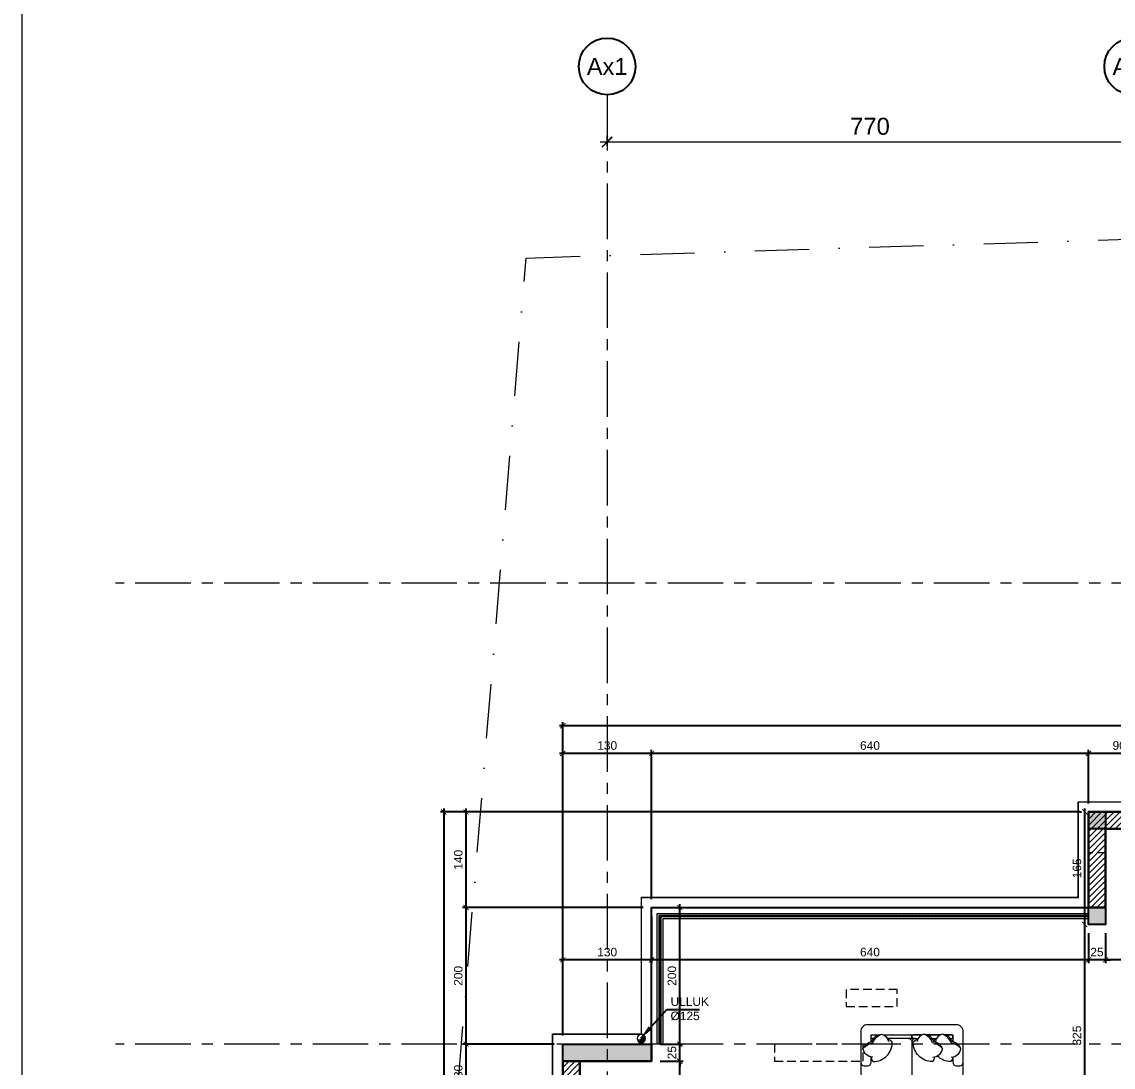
# Model space of a CAD drawing. Header units: centimetres. Extents: x 111832 to 117233, y -55119 to -48329.
# Drawn here: x 111832 to 113431, y -50706 to -49175 of the extents above; entities that cross this region are included whole.
import ezdxf
from ezdxf.enums import TextEntityAlignment as Align

# ---------------------------------------------------------------- set-up
doc = ezdxf.new("R2010")
doc.units = ezdxf.units.CM
doc.header["$LTSCALE"] = 50
doc.header["$MEASUREMENT"] = 0
for name, pattern in [('AXES', [2, 1.25, -0.25, 0.25, -0.25]), ('CACHE', [0.375, 0.25, -0.125]), ('CONTINU', [0]), ('Dot & Dashed', [335.138881, 158.75, -88.194444, 0, -88.194437])]:
    doc.linetypes.add(name, pattern=pattern)
doc.layers.get('0').update_dxf_attribs({"color": 8})
for name, color, linetype, lineweight in [('ACITOP', 214, 'Continuous', 18), ('BETON CACHE', 4, 'CACHE', 5), ('EXISTANT BORD', 251, 'Continuous', 60), ('MACONNERIE COUPE', 7, 'Continuous', 30), ('MACONNERIE HACHURE', 253, 'Continuous', 13), ('mobilimi', 8, 'Continuous', 9), ('WD_Corner', 154, 'Continuous', 5), ('WINDOWS', 21, 'Continuous', 5)]:
    doc.layers.add(name, color=color, linetype=linetype, lineweight=lineweight)
for name, color, linetype in [('AXES', 10, 'AXES'), ('BETON COUPE', 3, 'CONTINU'), ('BORD', 5, 'Continuous'), ('COTE 50ème', 1, 'Continuous'), ('TEXTE', 7, 'Continuous')]:
    doc.layers.add(name, color=color, linetype=linetype)
doc.layers.add('FMULT', color=150, linetype='Continuous', plot=False)
doc.layers.add('HYPALON', color=7, linetype='Continuous', true_color=0xffaa00)
doc.layers.add('PREFA MUR SUP TRAME', color=7, linetype='Continuous', true_color=0xd7c7ff)
doc.styles.add('FN_TEXT_1.50', font='arial.ttf', dxfattribs={"height": 10})
doc.styles.add('RS_TEXT_1.50', font='arial.ttf', dxfattribs={"height": 12.5})
doc.styles.add('RS_TXT_100', font='arial.ttf', dxfattribs={"height": 25})
doc.styles.add('RS_TXT_50', font='arial.ttf', dxfattribs={"height": 12.5})
doc.dimstyles.new('ISO-25', dxfattribs={"dimtxt": 2.5, "dimasz": 2.5, "dimexe": 1.25, "dimexo": 0.625, "dimtad": 1, "dimtxsty": 'Standard', "dimcen": 2.5, "dimadec": 0, "dimazin": 0, "dimtfac": 1, "dimtmove": 0, "dimatfit": 3, "dimfxl": 1, "dimarcsym": 0})
doc.dimstyles.new('RS_100CM_LINEAIRE', dxfattribs={"dimscale": 10, "dimtxt": 25, "dimasz": 1.5, "dimexe": 1, "dimexo": 2.5, "dimgap": 1, "dimtad": 1, "dimdec": 1, "dimrnd": 0.5, "dimdsep": 46, "dimtxsty": 'RS_TXT_100', "dimblk1": 'ARCHTICK', "dimblk2": 'ARCHTICK', "dimsah": 1, "dimcen": 2.5, "dimdle": 1, "dimclrt": 4, "dimadec": 0, "dimazin": 2, "dimtfac": 1, "dimtdec": 1, "dimtix": 1, "dimtmove": 2, "dimatfit": 3, "dimfxl": 1, "dimtolj": 1, "dimtzin": 0, "dimarcsym": 0})
doc.dimstyles.new('RS_50CM_LINEAIRE', dxfattribs={"dimscale": 5, "dimtxt": 12.5, "dimasz": 1.5, "dimexe": 1, "dimexo": 2.5, "dimgap": 1, "dimtad": 1, "dimdec": 1, "dimrnd": 0.5, "dimdsep": 46, "dimtxsty": 'RS_TXT_50', "dimblk1": 'ARCHTICK', "dimblk2": 'ARCHTICK', "dimsah": 1, "dimcen": 2.5, "dimdle": 1, "dimclrt": 4, "dimadec": 0, "dimazin": 2, "dimtfac": 1, "dimtdec": 1, "dimtix": 1, "dimtmove": 2, "dimatfit": 3, "dimfxl": 1, "dimtolj": 1, "dimtzin": 0, "dimarcsym": 0})

# ---------------------------------------------------------------- blocks, each defined once
blk = doc.blocks.new('AXES_FN')
at = {"color": 0, "linetype": 'Continuous'}
blk.add_circle((0, 15), 22.18, dxfattribs=at)
at = {"color": 0, "style": 'FN_TEXT_1.50'}
blk.add_attdef('AXES', text='', height=12.5, dxfattribs=at).set_placement((-48.89, 20.63), align=Align.MIDDLE_CENTER)
blk = doc.blocks.new('_ArchTick')
at = {"color": 0, "linetype": 'ByBlock', "const_width": 0.15}
blk.add_lwpolyline([(-0.5, -0.5), (0.5, 0.5)], dxfattribs=at)
blk = doc.blocks.new('*D289')
at = {"layer": 'AXES', "color": 0, "linetype": 'Continuous', "lineweight": -2, "ltscale": 0.5, "transparency": 16777216}
for p, q in [((70898.4, -40389.7), (70898.4, -40373.7)), ((71668.4, -40389.7), (71668.4, -40373.7)), ((70888.4, -40383.7), (71678.4, -40383.7))]:
    blk.add_line(p, q, dxfattribs=at)
at = {"layer": 'Defpoints', "color": 0, "linetype": 'Continuous', "ltscale": 0.5, "transparency": 16777216}
for p in [(71668.4, -40383.7), (70898.4, -40414.7), (71668.4, -40414.7)]:
    blk.add_point(p, dxfattribs=at)
at = {"layer": 'AXES', "color": 0, "linetype": 'Continuous', "lineweight": -2, "ltscale": 0.5, "transparency": 16777216, "xscale": 15, "yscale": 15, "zscale": 15, "rotation": 180}
blk.add_blockref('_ArchTick', (70898.4, -40383.7), dxfattribs=at)
at = {"layer": 'AXES', "color": 0, "linetype": 'Continuous', "lineweight": -2, "ltscale": 0.5, "transparency": 16777216, "xscale": 15, "yscale": 15, "zscale": 15}
blk.add_blockref('_ArchTick', (71668.4, -40383.7), dxfattribs=at)
at = {"layer": 'AXES', "color": 4, "linetype": 'Continuous', "lineweight": 5, "ltscale": 0.5, "transparency": 16777216, "insert": (71283.4, -40360.9), "char_height": 25, "attachment_point": 5, "style": 'RS_TXT_100'}
blk.add_mtext('\\A1;770', dxfattribs=at)
blk = doc.blocks.new('A$C2225a440')
at = {"layer": 'ACITOP', "ltscale": 0.5, "true_color": 0x2776bb, "transparency": 33554559}
h = blk.add_hatch(color=152, dxfattribs=at)
h.dxf.hatch_style = 1
h.paths.add_polyline_path([(0, 6.1, 0.414214), (-6.1, 0, 0.414214), (0, -6.1, -0.823148), (0, 0, 0.810651)])
at = {"layer": 'ACITOP', "ltscale": 0.5}
blk.add_lwpolyline([(0, 6.1, -0.810651), (0, 0, 0.823148), (0, -6.1)], format="xyb", dxfattribs=at)
for radius in [6.25, 6.05]:
    blk.add_circle((0, 0), radius, dxfattribs=at)
blk = doc.blocks.new('*D924')
at = {"layer": 'COTE 50ème', "color": 0, "lineweight": -2, "ltscale": 0.5, "transparency": 16777216}
for p, q in [((112611.9, -50672.4), (112477.7, -50672.4)), ((112482.7, -50757.3), (112482.7, -50667.4)), ((112611.9, -50752.3), (112477.7, -50752.3))]:
    blk.add_line(p, q, dxfattribs=at)
at = {"layer": 'Defpoints', "color": 0, "ltscale": 0.5, "transparency": 16777216}
for p in [(112482.7, -50672.4), (112624.4, -50672.4), (112624.4, -50752.3)]:
    blk.add_point(p, dxfattribs=at)
at = {"layer": 'COTE 50ème', "color": 0, "lineweight": -2, "ltscale": 0.5, "transparency": 16777216, "xscale": 7.5, "yscale": 7.5, "zscale": 7.5}
for p, rotation in [((112482.7, -50672.4), 90), ((112482.7, -50752.3), 270)]:
    blk.add_blockref('_ArchTick', p, dxfattribs=dict(at, rotation=rotation))
at = {"layer": 'COTE 50ème', "color": 4, "ltscale": 0.5, "transparency": 16777216, "insert": (112471.3, -50712.3), "char_height": 12.5, "attachment_point": 5, "rotation": 90, "style": 'RS_TXT_50'}
blk.add_mtext('\\A1;80', dxfattribs=at)
blk = doc.blocks.new('*D925')
at = {"layer": 'COTE 50ème', "color": 0, "lineweight": -2, "ltscale": 0.5, "transparency": 16777216}
for p, q in [((112482.7, -50677.4), (112482.7, -50467.4)), ((112742, -50472.4), (112477.7, -50472.4)), ((112611.9, -50672.4), (112477.7, -50672.4))]:
    blk.add_line(p, q, dxfattribs=at)
at = {"layer": 'Defpoints', "color": 0, "ltscale": 0.5, "transparency": 16777216}
for p in [(112482.7, -50472.4), (112754.5, -50472.4), (112624.4, -50672.4)]:
    blk.add_point(p, dxfattribs=at)
at = {"layer": 'COTE 50ème', "color": 0, "lineweight": -2, "ltscale": 0.5, "transparency": 16777216, "xscale": 7.5, "yscale": 7.5, "zscale": 7.5}
for p, rotation in [((112482.7, -50472.4), 90), ((112482.7, -50672.4), 270)]:
    blk.add_blockref('_ArchTick', p, dxfattribs=dict(at, rotation=rotation))
at = {"layer": 'COTE 50ème', "color": 4, "ltscale": 0.5, "transparency": 16777216, "insert": (112471.3, -50572.4), "char_height": 12.5, "attachment_point": 5, "rotation": 90, "style": 'RS_TXT_50'}
blk.add_mtext('\\A1;200', dxfattribs=at)
blk = doc.blocks.new('*D926')
at = {"layer": 'COTE 50ème', "color": 0, "lineweight": -2, "ltscale": 0.5, "transparency": 16777216}
for p, q in [((113381.9, -50332.4), (112477.7, -50332.4)), ((112482.7, -50477.4), (112482.7, -50327.4)), ((112742, -50472.4), (112477.7, -50472.4))]:
    blk.add_line(p, q, dxfattribs=at)
at = {"layer": 'Defpoints', "color": 0, "ltscale": 0.5, "transparency": 16777216}
for p in [(112482.7, -50332.4), (113394.4, -50332.4), (112754.5, -50472.4)]:
    blk.add_point(p, dxfattribs=at)
at = {"layer": 'COTE 50ème', "color": 0, "lineweight": -2, "ltscale": 0.5, "transparency": 16777216, "xscale": 7.5, "yscale": 7.5, "zscale": 7.5}
for p, rotation in [((112482.7, -50332.4), 90), ((112482.7, -50472.4), 270)]:
    blk.add_blockref('_ArchTick', p, dxfattribs=dict(at, rotation=rotation))
at = {"layer": 'COTE 50ème', "color": 4, "ltscale": 0.5, "transparency": 16777216, "insert": (112471.3, -50402.4), "char_height": 12.5, "attachment_point": 5, "rotation": 90, "style": 'RS_TXT_50'}
blk.add_mtext('\\A1;140', dxfattribs=at)
blk = doc.blocks.new('*D927')
at = {"layer": 'COTE 50ème', "color": 0, "lineweight": -2, "ltscale": 0.5, "transparency": 16777216}
for p, q in [((113381.9, -50332.4), (112445.1, -50332.4)), ((112450.1, -50327.4), (112450.1, -52042.4)), ((112611.9, -52037.4), (112445.1, -52037.4))]:
    blk.add_line(p, q, dxfattribs=at)
at = {"layer": 'Defpoints', "color": 0, "ltscale": 0.5, "transparency": 16777216}
for p in [(113394.4, -50332.4), (112450.1, -52037.4), (112624.4, -52037.4)]:
    blk.add_point(p, dxfattribs=at)
at = {"layer": 'COTE 50ème', "color": 0, "lineweight": -2, "ltscale": 0.5, "transparency": 16777216, "xscale": 7.5, "yscale": 7.5, "zscale": 7.5}
for p, rotation in [((112450.1, -50332.4), 90), ((112450.1, -52037.4), 270)]:
    blk.add_blockref('_ArchTick', p, dxfattribs=dict(at, rotation=rotation))
at = {"layer": 'COTE 50ème', "color": 4, "ltscale": 0.5, "transparency": 16777216, "insert": (112438.7, -51184.9), "char_height": 12.5, "attachment_point": 5, "rotation": 90, "style": 'RS_TXT_50'}
blk.add_mtext('\\A1;1705', dxfattribs=at)
blk = doc.blocks.new('*D941')
at = {"layer": 'COTE 50ème', "color": 0, "lineweight": -2, "ltscale": 0.5, "transparency": 16777216}
for p, q in [((112795.6, -50965.4), (112795.6, -50692.4)), ((112766.9, -50697.4), (112800.6, -50697.4)), ((112766.9, -50960.4), (112800.6, -50960.4))]:
    blk.add_line(p, q, dxfattribs=at)
at = {"layer": 'Defpoints', "color": 0, "ltscale": 0.5, "transparency": 16777216}
for p in [(112754.4, -50697.4), (112795.6, -50697.4), (112754.4, -50960.4)]:
    blk.add_point(p, dxfattribs=at)
at = {"layer": 'COTE 50ème', "color": 0, "lineweight": -2, "ltscale": 0.5, "transparency": 16777216, "xscale": 7.5, "yscale": 7.5, "zscale": 7.5}
for p, rotation in [((112795.6, -50697.4), 90), ((112795.6, -50960.4), 270)]:
    blk.add_blockref('_ArchTick', p, dxfattribs=dict(at, rotation=rotation))
at = {"layer": 'COTE 50ème', "color": 4, "ltscale": 0.5, "transparency": 16777216, "insert": (112784.3, -50828.9), "char_height": 12.5, "attachment_point": 5, "rotation": 90, "style": 'RS_TXT_50'}
blk.add_mtext('\\A1;263', dxfattribs=at)
blk = doc.blocks.new('*D942')
at = {"layer": 'COTE 50ème', "color": 0, "lineweight": -2, "ltscale": 0.5, "transparency": 16777216}
for p, q in [((112766.9, -50672.4), (112800.6, -50672.4)), ((112795.6, -50672.4), (112795.6, -50664.9)), ((112795.6, -50697.4), (112795.6, -50672.4)), ((112766.9, -50697.4), (112800.6, -50697.4)), ((112795.6, -50697.4), (112795.6, -50704.9))]:
    blk.add_line(p, q, dxfattribs=at)
at = {"layer": 'Defpoints', "color": 0, "ltscale": 0.5, "transparency": 16777216}
for p in [(112754.4, -50672.4), (112795.6, -50672.4), (112754.4, -50697.4)]:
    blk.add_point(p, dxfattribs=at)
at = {"layer": 'COTE 50ème', "color": 0, "lineweight": -2, "ltscale": 0.5, "transparency": 16777216, "xscale": 7.5, "yscale": 7.5, "zscale": 7.5}
for p, rotation in [((112795.6, -50672.4), 270), ((112795.6, -50697.4), 90)]:
    blk.add_blockref('_ArchTick', p, dxfattribs=dict(at, rotation=rotation))
at = {"layer": 'COTE 50ème', "color": 4, "ltscale": 0.5, "transparency": 16777216, "insert": (112784.3, -50684.9), "char_height": 12.5, "attachment_point": 5, "rotation": 90, "style": 'RS_TXT_50'}
blk.add_mtext('\\A1;25', dxfattribs=at)
blk = doc.blocks.new('*D943')
at = {"layer": 'COTE 50ème', "color": 0, "lineweight": -2, "ltscale": 0.5, "transparency": 16777216}
for p, q in [((112795.6, -50677.4), (112795.6, -50467.4)), ((112766.9, -50472.4), (112800.6, -50472.4)), ((112766.9, -50672.4), (112800.6, -50672.4))]:
    blk.add_line(p, q, dxfattribs=at)
at = {"layer": 'Defpoints', "color": 0, "ltscale": 0.5, "transparency": 16777216}
for p in [(112754.4, -50472.4), (112795.6, -50472.4), (112754.4, -50672.4)]:
    blk.add_point(p, dxfattribs=at)
at = {"layer": 'COTE 50ème', "color": 0, "lineweight": -2, "ltscale": 0.5, "transparency": 16777216, "xscale": 7.5, "yscale": 7.5, "zscale": 7.5}
for p, rotation in [((112795.6, -50472.4), 90), ((112795.6, -50672.4), 270)]:
    blk.add_blockref('_ArchTick', p, dxfattribs=dict(at, rotation=rotation))
at = {"layer": 'COTE 50ème', "color": 4, "ltscale": 0.5, "transparency": 16777216, "insert": (112784.3, -50572.4), "char_height": 12.5, "attachment_point": 5, "rotation": 90, "style": 'RS_TXT_50'}
blk.add_mtext('\\A1;200', dxfattribs=at)
blk = doc.blocks.new('*D966')
at = {"layer": 'COTE 50ème', "color": 0, "lineweight": -2, "ltscale": 0.5, "transparency": 16777216}
for p, q in [((113384.3, -50497.4), (113384, -50497.4)), ((113389, -50827.4), (113389, -50492.4)), ((113446.9, -50822.4), (113384, -50822.4))]:
    blk.add_line(p, q, dxfattribs=at)
at = {"layer": 'Defpoints', "color": 0, "ltscale": 0.5, "transparency": 16777216}
for p in [(113389, -50497.4), (113396.8, -50497.4), (113459.4, -50822.4)]:
    blk.add_point(p, dxfattribs=at)
at = {"layer": 'COTE 50ème', "color": 0, "lineweight": -2, "ltscale": 0.5, "transparency": 16777216, "xscale": 7.5, "yscale": 7.5, "zscale": 7.5}
for p, rotation in [((113389, -50497.4), 90), ((113389, -50822.4), 270)]:
    blk.add_blockref('_ArchTick', p, dxfattribs=dict(at, rotation=rotation))
at = {"layer": 'COTE 50ème', "color": 4, "ltscale": 0.5, "transparency": 16777216, "insert": (113377.6, -50659.9), "char_height": 12.5, "attachment_point": 5, "rotation": 90, "style": 'RS_TXT_50'}
blk.add_mtext('\\A1;325', dxfattribs=at)
blk = doc.blocks.new('*D967')
at = {"layer": 'COTE 50ème', "color": 0, "lineweight": -2, "ltscale": 0.5, "transparency": 16777216}
for p, q in [((113381.9, -50332.4), (113384, -50332.4)), ((113389, -50502.4), (113389, -50327.4)), ((113384.3, -50497.4), (113384, -50497.4))]:
    blk.add_line(p, q, dxfattribs=at)
at = {"layer": 'Defpoints', "color": 0, "ltscale": 0.5, "transparency": 16777216}
for p in [(113389, -50332.4), (113394.4, -50332.4), (113396.8, -50497.4)]:
    blk.add_point(p, dxfattribs=at)
at = {"layer": 'COTE 50ème', "color": 0, "lineweight": -2, "ltscale": 0.5, "transparency": 16777216, "xscale": 7.5, "yscale": 7.5, "zscale": 7.5}
for p, rotation in [((113389, -50332.4), 90), ((113389, -50497.4), 270)]:
    blk.add_blockref('_ArchTick', p, dxfattribs=dict(at, rotation=rotation))
at = {"layer": 'COTE 50ème', "color": 4, "ltscale": 0.5, "transparency": 16777216, "insert": (113377.6, -50414.9), "char_height": 12.5, "attachment_point": 5, "rotation": 90, "style": 'RS_TXT_50'}
blk.add_mtext('\\A1;165', dxfattribs=at)
blk = doc.blocks.new('*D1047')
at = {"layer": 'COTE 50ème', "color": 0, "lineweight": -2, "ltscale": 0.5, "transparency": 16777216}
for p, q in [((113394.4, -50319.9), (113394.4, -50241.6)), ((113484.4, -50319.9), (113484.4, -50241.6)), ((113489.4, -50246.6), (113389.4, -50246.6))]:
    blk.add_line(p, q, dxfattribs=at)
at = {"layer": 'Defpoints', "color": 0, "ltscale": 0.5, "transparency": 16777216}
for p in [(113394.4, -50246.6), (113394.4, -50332.4), (113484.4, -50332.4)]:
    blk.add_point(p, dxfattribs=at)
at = {"layer": 'COTE 50ème', "color": 0, "lineweight": -2, "ltscale": 0.5, "transparency": 16777216, "xscale": 7.5, "yscale": 7.5, "zscale": 7.5, "rotation": 180}
blk.add_blockref('_ArchTick', (113394.4, -50246.6), dxfattribs=at)
at = {"layer": 'COTE 50ème', "color": 0, "lineweight": -2, "ltscale": 0.5, "transparency": 16777216, "xscale": 7.5, "yscale": 7.5, "zscale": 7.5}
blk.add_blockref('_ArchTick', (113484.4, -50246.6), dxfattribs=at)
at = {"layer": 'COTE 50ème', "color": 4, "ltscale": 0.5, "transparency": 16777216, "insert": (113439.4, -50235.2), "char_height": 12.5, "attachment_point": 5, "style": 'RS_TXT_50'}
blk.add_mtext('\\A1;90', dxfattribs=at)
blk = doc.blocks.new('*D1048')
at = {"layer": 'COTE 50ème', "color": 0, "lineweight": -2, "ltscale": 0.5, "transparency": 16777216}
for p, q in [((112754.5, -50459.9), (112754.5, -50241.6)), ((113394.4, -50319.9), (113394.4, -50241.6)), ((113399.4, -50246.6), (112749.5, -50246.6))]:
    blk.add_line(p, q, dxfattribs=at)
at = {"layer": 'Defpoints', "color": 0, "ltscale": 0.5, "transparency": 16777216}
for p in [(112754.5, -50246.6), (113394.4, -50332.4), (112754.5, -50472.4)]:
    blk.add_point(p, dxfattribs=at)
at = {"layer": 'COTE 50ème', "color": 0, "lineweight": -2, "ltscale": 0.5, "transparency": 16777216, "xscale": 7.5, "yscale": 7.5, "zscale": 7.5, "rotation": 180}
blk.add_blockref('_ArchTick', (112754.5, -50246.6), dxfattribs=at)
at = {"layer": 'COTE 50ème', "color": 0, "lineweight": -2, "ltscale": 0.5, "transparency": 16777216, "xscale": 7.5, "yscale": 7.5, "zscale": 7.5}
blk.add_blockref('_ArchTick', (113394.4, -50246.6), dxfattribs=at)
at = {"layer": 'COTE 50ème', "color": 4, "ltscale": 0.5, "transparency": 16777216, "insert": (113074.4, -50235.2), "char_height": 12.5, "attachment_point": 5, "style": 'RS_TXT_50'}
blk.add_mtext('\\A1;640', dxfattribs=at)
blk = doc.blocks.new('*D1049')
at = {"layer": 'COTE 50ème', "color": 0, "lineweight": -2, "ltscale": 0.5, "transparency": 16777216}
for p, q in [((112624.4, -50659.9), (112624.4, -50241.6)), ((112754.5, -50459.9), (112754.5, -50241.6)), ((112759.5, -50246.6), (112619.4, -50246.6))]:
    blk.add_line(p, q, dxfattribs=at)
at = {"layer": 'Defpoints', "color": 0, "ltscale": 0.5, "transparency": 16777216}
for p in [(112624.4, -50246.6), (112754.5, -50472.4), (112624.4, -50672.4)]:
    blk.add_point(p, dxfattribs=at)
at = {"layer": 'COTE 50ème', "color": 0, "lineweight": -2, "ltscale": 0.5, "transparency": 16777216, "xscale": 7.5, "yscale": 7.5, "zscale": 7.5, "rotation": 180}
blk.add_blockref('_ArchTick', (112624.4, -50246.6), dxfattribs=at)
at = {"layer": 'COTE 50ème', "color": 0, "lineweight": -2, "ltscale": 0.5, "transparency": 16777216, "xscale": 7.5, "yscale": 7.5, "zscale": 7.5}
blk.add_blockref('_ArchTick', (112754.5, -50246.6), dxfattribs=at)
at = {"layer": 'COTE 50ème', "color": 4, "ltscale": 0.5, "transparency": 16777216, "insert": (112689.4, -50235.2), "char_height": 12.5, "attachment_point": 5, "style": 'RS_TXT_50'}
blk.add_mtext('\\A1;130', dxfattribs=at)
blk = doc.blocks.new('*D1050')
at = {"layer": 'COTE 50ème', "color": 0, "lineweight": -2, "ltscale": 0.5, "transparency": 16777216}
for p, q in [((114829.4, -50206.1), (112619.4, -50206.1)), ((112624.4, -50659.9), (112624.4, -50201.1)), ((114824.4, -50659.9), (114824.4, -50201.1))]:
    blk.add_line(p, q, dxfattribs=at)
at = {"layer": 'Defpoints', "color": 0, "ltscale": 0.5, "transparency": 16777216}
for p in [(112624.4, -50206.1), (112624.4, -50672.4), (114824.4, -50672.4)]:
    blk.add_point(p, dxfattribs=at)
at = {"layer": 'COTE 50ème', "color": 0, "lineweight": -2, "ltscale": 0.5, "transparency": 16777216, "xscale": 7.5, "yscale": 7.5, "zscale": 7.5, "rotation": 180}
blk.add_blockref('_ArchTick', (112624.4, -50206.1), dxfattribs=at)
at = {"layer": 'COTE 50ème', "color": 0, "lineweight": -2, "ltscale": 0.5, "transparency": 16777216, "xscale": 7.5, "yscale": 7.5, "zscale": 7.5}
blk.add_blockref('_ArchTick', (114824.4, -50206.1), dxfattribs=at)
at = {"layer": 'COTE 50ème', "color": 4, "ltscale": 0.5, "transparency": 16777216, "insert": (113724.4, -50194.7), "char_height": 12.5, "attachment_point": 5, "style": 'RS_TXT_50'}
blk.add_mtext('\\A1;2200', dxfattribs=at)
blk = doc.blocks.new('*D1055')
at = {"layer": 'COTE 50ème', "color": 0, "lineweight": -2, "ltscale": 0.5, "transparency": 16777216}
for p, q in [((113484.4, -50374.9), (113484.4, -50554)), ((113419.4, -50509.9), (113419.4, -50554)), ((113489.4, -50549), (113414.4, -50549))]:
    blk.add_line(p, q, dxfattribs=at)
at = {"layer": 'Defpoints', "color": 0, "ltscale": 0.5, "transparency": 16777216}
for p in [(113484.4, -50362.4), (113419.4, -50497.4), (113419.4, -50549)]:
    blk.add_point(p, dxfattribs=at)
at = {"layer": 'COTE 50ème', "color": 0, "lineweight": -2, "ltscale": 0.5, "transparency": 16777216, "xscale": 7.5, "yscale": 7.5, "zscale": 7.5, "rotation": 180}
blk.add_blockref('_ArchTick', (113419.4, -50549), dxfattribs=at)
at = {"layer": 'COTE 50ème', "color": 0, "lineweight": -2, "ltscale": 0.5, "transparency": 16777216, "xscale": 7.5, "yscale": 7.5, "zscale": 7.5}
blk.add_blockref('_ArchTick', (113484.4, -50549), dxfattribs=at)
at = {"layer": 'COTE 50ème', "color": 4, "ltscale": 0.5, "transparency": 16777216, "insert": (113451.9, -50537.7), "char_height": 12.5, "attachment_point": 5, "style": 'RS_TXT_50'}
blk.add_mtext('\\A1;65', dxfattribs=at)
blk = doc.blocks.new('*D1056')
at = {"layer": 'COTE 50ème', "color": 0, "lineweight": -2, "ltscale": 0.5, "transparency": 16777216}
for p, q in [((113394.4, -50509.9), (113394.4, -50554)), ((113419.4, -50509.9), (113419.4, -50554)), ((113394.4, -50549), (113386.9, -50549)), ((113419.4, -50549), (113394.4, -50549)), ((113419.4, -50549), (113426.9, -50549))]:
    blk.add_line(p, q, dxfattribs=at)
at = {"layer": 'Defpoints', "color": 0, "ltscale": 0.5, "transparency": 16777216}
for p in [(113394.4, -50497.4), (113419.4, -50497.4), (113394.4, -50549)]:
    blk.add_point(p, dxfattribs=at)
at = {"layer": 'COTE 50ème', "color": 0, "lineweight": -2, "ltscale": 0.5, "transparency": 16777216, "xscale": 7.5, "yscale": 7.5, "zscale": 7.5}
blk.add_blockref('_ArchTick', (113394.4, -50549), dxfattribs=at)
at = {"layer": 'COTE 50ème', "color": 0, "lineweight": -2, "ltscale": 0.5, "transparency": 16777216, "xscale": 7.5, "yscale": 7.5, "zscale": 7.5, "rotation": 180}
blk.add_blockref('_ArchTick', (113419.4, -50549), dxfattribs=at)
at = {"layer": 'COTE 50ème', "color": 4, "ltscale": 0.5, "transparency": 16777216, "insert": (113406.9, -50537.7), "char_height": 12.5, "attachment_point": 5, "style": 'RS_TXT_50'}
blk.add_mtext('\\A1;25', dxfattribs=at)
blk = doc.blocks.new('*D1057')
at = {"layer": 'COTE 50ème', "color": 0, "lineweight": -2, "ltscale": 0.5, "transparency": 16777216}
for p, q in [((112754.5, -50484.9), (112754.5, -50554)), ((113394.4, -50509.9), (113394.4, -50554)), ((113399.4, -50549), (112749.5, -50549))]:
    blk.add_line(p, q, dxfattribs=at)
at = {"layer": 'Defpoints', "color": 0, "ltscale": 0.5, "transparency": 16777216}
for p in [(112754.5, -50472.4), (113394.4, -50497.4), (112754.5, -50549)]:
    blk.add_point(p, dxfattribs=at)
at = {"layer": 'COTE 50ème', "color": 0, "lineweight": -2, "ltscale": 0.5, "transparency": 16777216, "xscale": 7.5, "yscale": 7.5, "zscale": 7.5, "rotation": 180}
blk.add_blockref('_ArchTick', (112754.5, -50549), dxfattribs=at)
at = {"layer": 'COTE 50ème', "color": 0, "lineweight": -2, "ltscale": 0.5, "transparency": 16777216, "xscale": 7.5, "yscale": 7.5, "zscale": 7.5}
blk.add_blockref('_ArchTick', (113394.4, -50549), dxfattribs=at)
at = {"layer": 'COTE 50ème', "color": 4, "ltscale": 0.5, "transparency": 16777216, "insert": (113074.4, -50537.7), "char_height": 12.5, "attachment_point": 5, "style": 'RS_TXT_50'}
blk.add_mtext('\\A1;640', dxfattribs=at)
blk = doc.blocks.new('*D1058')
at = {"layer": 'COTE 50ème', "color": 0, "lineweight": -2, "ltscale": 0.5, "transparency": 16777216}
for p, q in [((112754.5, -50484.9), (112754.5, -50554)), ((112759.5, -50549), (112619.4, -50549)), ((112624.4, -50659.9), (112624.4, -50544))]:
    blk.add_line(p, q, dxfattribs=at)
at = {"layer": 'Defpoints', "color": 0, "ltscale": 0.5, "transparency": 16777216}
for p in [(112754.5, -50472.4), (112624.4, -50549), (112624.4, -50672.4)]:
    blk.add_point(p, dxfattribs=at)
at = {"layer": 'COTE 50ème', "color": 0, "lineweight": -2, "ltscale": 0.5, "transparency": 16777216, "xscale": 7.5, "yscale": 7.5, "zscale": 7.5, "rotation": 180}
blk.add_blockref('_ArchTick', (112624.4, -50549), dxfattribs=at)
at = {"layer": 'COTE 50ème', "color": 0, "lineweight": -2, "ltscale": 0.5, "transparency": 16777216, "xscale": 7.5, "yscale": 7.5, "zscale": 7.5}
blk.add_blockref('_ArchTick', (112754.5, -50549), dxfattribs=at)
at = {"layer": 'COTE 50ème', "color": 4, "ltscale": 0.5, "transparency": 16777216, "insert": (112689.4, -50537.7), "char_height": 12.5, "attachment_point": 5, "style": 'RS_TXT_50'}
blk.add_mtext('\\A1;130', dxfattribs=at)
blk = doc.blocks.new('A$C7560ca7f')
at = {"layer": 'AXES', "lineweight": 5, "ltscale": 1.3}
for p, q in [((-1265, 1580), (-1265, -1500)), ((3195, 865), (-1985, 865)), ((3195, 190), (-1985, 190))]:
    blk.add_line(p, q, dxfattribs=at)
at = {"layer": 'AXES', "linetype": 'ByBlock'}
ref = blk.add_blockref('AXES_FN', (-1265, 1593.46), dxfattribs=dict(at, xscale=1.875, yscale=1.875, zscale=1.875))
ref.add_attrib('AXES', 'Ax1', dxfattribs={"layer": '0', "color": 0, "height": 24.75, "style": 'RS_TEXT_1.50'}).set_placement((-1265, 1621.58), align=Align.MIDDLE)
ref = blk.add_blockref('AXES_FN', (-495, 1593.46), dxfattribs=dict(at, xscale=1.875, yscale=1.875, zscale=1.875))
ref.add_attrib('AXES', 'Ax2', dxfattribs={"layer": '0', "color": 0, "height": 24.75, "style": 'RS_TEXT_1.50'}).set_placement((-495, 1621.58), align=Align.MIDDLE)
at = {"layer": 'AXES', "linetype": 'Continuous', "lineweight": 5, "ltscale": 0.5}
dim = blk.add_linear_dim(base=(-495, 1511.07), p1=(-1265, 1480), p2=(-495, 1480), dimstyle='RS_100CM_LINEAIRE', dxfattribs=at)
dim.commit()
dim.dimension.update_dxf_attribs({"geometry": '*D289', "text_midpoint": (-880, 1533.83), "insert": (-72163.45, 41894.73)})

msp = doc.modelspace()

# ---------------------------------------------------------------- hatches: boundary and pattern name
at = {"layer": 'MACONNERIE HACHURE'}
h = msp.add_hatch(dxfattribs=at)
h.set_pattern_fill('ANSI31', color=256, scale=50, style=0)
h.set_pattern_definition([(45, (0, 5835.283), (-4.41941738, 4.41941738), [])])
h.paths.add_polyline_path([(114184.37, -50957.36), (114184.37, -50947.36), (114284.37, -50947.36), (114284.37, -50997.36), (114184.37, -50997.36), (114184.37, -50987.36), (114269.37, -50987.36), (114269.37, -50957.36)])
h.paths.add_polyline_path([(112729.37, -52037.36), (112649.37, -52037.36), (112649.37, -52012.36), (112729.37, -52012.36)])
h.paths.add_polyline_path([(114719.37, -52037.36), (114799.37, -52037.36), (114799.37, -52012.36), (114719.37, -52012.36)])
h.paths.add_polyline_path([(114799.37, -52012.36), (114824.37, -52012.36), (114824.37, -51972.36), (114799.37, -51972.36)])
h.paths.add_polyline_path([(114694.37, -51940.47), (114719.37, -51940.47), (114719.37, -51947.36), (114694.37, -51947.36)])
h.paths.add_polyline_path([(112729.37, -51940.47), (112754.37, -51940.47), (112754.37, -51947.36), (112729.37, -51947.36)])
h.paths.add_polyline_path([(113757.37, -50822.36), (113757.37, -50707.36), (113691.37, -50707.36), (113691.37, -50822.36), (113711.37, -50822.36), (113711.37, -50727.36), (113737.37, -50727.36), (113737.37, -50822.36)])
h.paths.add_polyline_path([(113459.37, -50332.36), (113394.37, -50332.36), (113394.37, -50472.36), (113419.37, -50472.36), (113419.37, -50357.36), (113459.37, -50357.36)])
h.paths.add_polyline_path([(113989.37, -50332.36), (114054.37, -50332.36), (114054.37, -50472.36), (114029.37, -50472.36), (114029.37, -50357.36), (113989.37, -50357.36)])
h.paths.add_polyline_path([(114459.37, -50960.36), (114354.37, -50960.36), (114354.37, -50985.36), (114459.37, -50985.36)])
h.paths.add_polyline_path([(112989.37, -50960.36), (113094.37, -50960.36), (113094.37, -50985.36), (112989.37, -50985.36)])
h.paths.add_polyline_path([(114719.37, -51192.47), (114694.37, -51192.47), (114694.37, -51207.36), (114719.37, -51207.36)])
h.paths.add_polyline_path([(112649.37, -50752.25), (112624.37, -50752.25), (112624.37, -50697.36), (112649.37, -50697.36)])
h.paths.add_polyline_path([(112649.37, -51007.36), (112624.37, -51007.36), (112624.37, -50937.36), (112649.37, -50937.36)])
h.paths.add_polyline_path([(112649.37, -51192.47), (112624.37, -51192.47), (112624.37, -51347.36), (112649.37, -51347.36)])
h.paths.add_polyline_path([(112649.37, -51592.36), (112624.37, -51592.36), (112624.37, -51552.36), (112649.37, -51552.36)])
h.paths.add_polyline_path([(114799.37, -50752.25), (114824.37, -50752.25), (114824.37, -50697.36), (114799.37, -50697.36)])
h.paths.add_polyline_path([(114799.37, -51007.36), (114824.37, -51007.36), (114824.37, -50937.36), (114799.37, -50937.36)])
h.paths.add_polyline_path([(114799.37, -51192.47), (114824.37, -51192.47), (114824.37, -51347.36), (114799.37, -51347.36)])
h.paths.add_polyline_path([(114799.37, -51600.36), (114824.37, -51600.36), (114824.37, -51552.36), (114799.37, -51552.36)])
h.paths.add_polyline_path([(112754.37, -51587.36), (112919.37, -51587.36), (112919.37, -51612.36), (112754.37, -51612.36)])
h.paths.add_polyline_path([(112979.37, -51587.36), (112982.4, -51587.36), (112982.4, -51612.36), (112979.37, -51612.36)])
h.paths.add_polyline_path([(113077.4, -51587.36), (113104.37, -51587.36), (113104.37, -51612.36), (113077.4, -51612.36)])
h.paths.add_polyline_path([(114469.37, -51587.36), (114466.34, -51587.36), (114466.34, -51612.36), (114469.37, -51612.36)])
h.paths.add_polyline_path([(114371.34, -51587.36), (114344.37, -51587.36), (114344.37, -51612.36), (114371.34, -51612.36)])
h.paths.add_polyline_path([(114004.37, -50960.36), (113989.37, -50960.36), (113989.37, -50985.36), (114004.37, -50985.36)])
h.paths.add_polyline_path([(112729.37, -51192.47), (112754.37, -51192.47), (112754.37, -51207.36), (112729.37, -51207.36)])
h.paths.add_polyline_path([(113189.37, -51417.36), (113177.37, -51417.36), (113177.37, -51587.44), (113164.37, -51587.36), (113164.37, -51612.36), (113189.37, -51612.36), (113189.37, -51504.36), (113199.37, -51504.36), (113199.37, -51492.36), (113189.37, -51492.36)])
h.paths.add_polyline_path([(113177.37, -51290.36), (113177.37, -51280.36), (113189.37, -51280.36), (113189.37, -51325.36), (113177.37, -51325.36), (113177.37, -51315.36), (112754.37, -51315.36), (112754.37, -51290.36)])
h.paths.add_polyline_path([(113444.37, -50960.36), (113459.37, -50960.36), (113459.37, -50985.36), (113444.37, -50985.36)])
h.paths.add_polyline_path([(113291.37, -51166.36), (113313.37, -51166.36), (113313.37, -51275.36), (113459.37, -51275.36), (113459.37, -51287.36), (113301.37, -51287.36), (113301.37, -51178.36), (113291.37, -51178.36)])
h.paths.add_polyline_path([(113177.37, -51188.36), (113189.37, -51188.36), (113189.37, -51178.36), (113199.37, -51178.36), (113199.37, -51166.36), (113189.37, -51166.36), (113189.37, -50997.36), (113264.77, -50997.36), (113264.77, -50987.36), (113179.37, -50987.36), (113179.37, -50957.36), (113264.77, -50957.36), (113264.77, -50947.36), (113164.37, -50947.36), (113164.37, -50987.36), (113177.37, -50987.36)])
h.paths.add_polyline_path([(113459.37, -51492.36), (113459.37, -51397.36), (113494.37, -51397.36), (113494.37, -51553.36), (113564.37, -51553.36), (113564.37, -51565.36), (113459.37, -51565.36), (113459.37, -51504.36), (113449.37, -51504.36), (113449.37, -51492.36)])
h.paths.add_polyline_path([(114454.37, -52012.36), (114694.37, -52012.36), (114694.37, -52037.36), (114454.37, -52037.36)])
h.paths.add_polyline_path([(114119.37, -51737.36), (114119.37, -51712.36), (114119.37, -51712.36), (114119.37, -51672.36), (114107.37, -51672.36), (114107.37, -51682.36), (114097.37, -51682.36), (114097.37, -51694.36), (114107.37, -51694.36), (114107.37, -51842.36), (113884.37, -51842.36), (113884.37, -51862.36), (114107.37, -51862.36), (114107.37, -51870.36), (114119.37, -51870.36)])
h.paths.add_polyline_path([(114694.37, -51012.36), (114719.37, -51012.36), (114719.37, -51032.36), (114694.37, -51032.36)])
h.paths.add_polyline_path([(113311.37, -51786.36), (113564.37, -51786.36), (113564.37, -51806.36), (113311.37, -51806.36), (113311.37, -51816.36), (113299.37, -51816.36), (113299.37, -51504.36), (113291.37, -51504.36), (113291.37, -51492.36), (113367.37, -51492.36), (113367.37, -51504.36), (113311.37, -51504.36)])
h.paths.add_polyline_path([(113454.37, -52012.36), (113311.37, -52012.36), (113311.37, -51898.36), (113299.37, -51898.36), (113299.37, -52012.36), (113274.37, -52012.36), (113274.37, -52037.36), (113454.37, -52037.36)])
h.paths.add_polyline_path([(113537.7, -51192.36), (113494.37, -51192.36), (113494.37, -51152.36), (113537.7, -51152.36)])
h.paths.add_polyline_path([(113704.37, -51192.36), (113664.37, -51192.36), (113664.37, -51152.36), (113704.37, -51152.36)])
h.paths.add_polyline_path([(113911.03, -51192.36), (113954.37, -51192.36), (113954.37, -51152.36), (113911.03, -51152.36)])
h.paths.add_polyline_path([(113744.37, -51192.36), (113784.37, -51192.36), (113784.37, -51152.36), (113744.37, -51152.36)])
h.paths.add_polyline_path([(113589.37, -52012.36), (113609.37, -52012.36), (113609.37, -52037.36), (113589.37, -52037.36)])
h.paths.add_polyline_path([(113977.37, -51565.36), (113977.37, -51694.36), (114015.37, -51694.36), (114015.37, -51682.36), (113989.37, -51682.36), (113989.37, -51534.5), (114107.37, -51534.5), (114107.37, -51590.36), (114119.37, -51590.36), (114119.37, -51522.36), (113989.37, -51522.5), (113989.37, -51397.36), (113954.37, -51397.36), (113954.37, -51553.36), (113884.37, -51553.36), (113884.37, -51565.36)])
h.paths.add_polyline_path([(112754.37, -52012.36), (112814.37, -52012.36), (112814.37, -52037.36), (112754.37, -52037.36)])
h.paths.add_polyline_path([(113709.37, -52012.36), (113859.37, -52012.36), (113859.37, -52037.36), (113709.37, -52037.36)])
h.paths.add_polyline_path([(113994.37, -52012.36), (114107.37, -52012.36), (114107.37, -51952.36), (114119.37, -51952.36), (114119.37, -52012.36), (114354.37, -52012.36), (114354.37, -52037.36), (113994.37, -52037.36)])
h.paths.add_polyline_path([(113589.37, -51532.36), (113589.37, -51482.36), (113674.37, -51482.36), (113674.37, -51462.36), (113564.37, -51462.36), (113564.37, -51532.36)])
h.paths.add_polyline_path([(113774.37, -51462.36), (113884.37, -51462.36), (113884.37, -51532.36), (113859.37, -51532.36), (113859.37, -51482.36), (113774.37, -51482.36)])
at = {"layer": 'PREFA MUR SUP TRAME'}
h = msp.add_hatch(color=256, dxfattribs=at)
h.paths.add_polyline_path([(114824.37, -52012.36), (114799.37, -52012.36), (114799.37, -52037.36), (114824.37, -52037.36)])
h.paths.add_polyline_path([(114824.37, -51600.36), (114799.37, -51600.36), (114799.37, -51625.36), (114824.37, -51625.36)])
h.paths.add_polyline_path([(114824.37, -51527.36), (114799.37, -51527.36), (114799.37, -51552.36), (114824.37, -51552.36)])
h.paths.add_polyline_path([(114799.37, -51297.36), (114824.37, -51297.36), (114824.37, -51247.36), (114799.37, -51247.36)])
h.paths.add_polyline_path([(114824.37, -51007.36), (114799.37, -51007.36), (114799.37, -51032.36), (114824.37, -51032.36)])
h.paths.add_polyline_path([(114824.37, -50912.36), (114799.37, -50912.36), (114799.37, -50937.36), (114824.37, -50937.36)])
h.paths.add_polyline_path([(114824.37, -50672.36), (114694.37, -50672.36), (114694.37, -50697.36), (114824.37, -50697.36)])
h.paths.add_polyline_path([(114054.37, -50332.36), (114029.37, -50332.36), (114029.37, -50357.36), (114054.37, -50357.36)])
h.paths.add_polyline_path([(113964.37, -50357.36), (113989.37, -50357.36), (113989.37, -50332.36), (113964.37, -50332.36)])
h.paths.add_polyline_path([(113459.37, -50357.36), (113484.37, -50357.36), (113484.37, -50332.36), (113459.37, -50332.36)])
h.paths.add_polyline_path([(113394.37, -50332.36), (113419.37, -50332.36), (113419.37, -50357.36), (113394.37, -50357.36)])
h.paths.add_polyline_path([(112624.37, -50672.36), (112754.48, -50672.36), (112754.48, -50697.36), (112624.37, -50697.36)])
h.paths.add_polyline_path([(112624.37, -50912.36), (112649.37, -50912.36), (112649.37, -50937.36), (112624.37, -50937.36)])
h.paths.add_polyline_path([(112624.37, -51007.36), (112649.37, -51007.36), (112649.37, -51032.36), (112624.37, -51032.36)])
h.paths.add_polyline_path([(112624.37, -51297.36), (112649.37, -51297.36), (112649.37, -51247.36), (112624.37, -51247.36)])
h.paths.add_polyline_path([(112624.37, -51527.36), (112649.37, -51527.36), (112649.37, -51552.36), (112624.37, -51552.36)])
h.paths.add_polyline_path([(112624.37, -51592.36), (112649.37, -51592.36), (112649.37, -51632.36), (112624.37, -51632.36)])
h.paths.add_polyline_path([(112624.37, -51972.36), (112649.37, -51972.36), (112649.37, -52037.36), (112624.37, -52037.36)])
h.paths.add_polyline_path([(114054.37, -50472.36), (114029.37, -50472.36), (114029.37, -50497.36), (114054.37, -50497.36)])
h.paths.add_polyline_path([(113394.37, -50472.36), (113419.37, -50472.36), (113419.37, -50497.36), (113394.37, -50497.36)])
at = {"layer": 'WINDOWS'}
h = msp.add_hatch(dxfattribs=at)
h.set_pattern_fill('ANSI31', color=140, scale=2.5, angle=540)
h.paths.add_polyline_path([(112765.87, -50672.16), (112765.87, -50483.86), (113394.17, -50483.86), (113394.17, -50485.86), (112767.87, -50485.86), (112767.87, -50672.16)])

# ---------------------------------------------------------------- linework, layer by layer
at = {"layer": 'BETON CACHE', "color": 232, "linetype": 'Dot & Dashed', "ltscale": 0.01}
msp.add_lwpolyline([(116830, -54847.46), (115516.76, -54807.71), (112169.5, -54401.92), (112570.6, -49521.26), (116219.88, -49407.74), (116809.28, -49414.31)], close=True, dxfattribs=at)
at = {"layer": 'BETON COUPE'}
for points in [[(113394.37, -50332.36), (113419.37, -50332.36), (113419.37, -50357.36), (113394.37, -50357.36)], [(113394.37, -50472.36), (113419.37, -50472.36), (113419.37, -50497.36), (113394.37, -50497.36)], [(112624.37, -50672.36), (112754.48, -50672.36), (112754.48, -50697.36), (112624.37, -50697.36)]]:
    msp.add_lwpolyline(points, close=True, dxfattribs=at)
at = {"layer": 'BORD', "lineweight": 5, "ltscale": 0.5}
msp.add_lwpolyline([(112624.37, -52037.36), (114824.37, -52037.36), (114824.37, -51972.36), (114924.37, -51972.36), (114924.37, -51632.36), (114824.37, -51632.36), (114824.37, -50672.36), (114694.37, -50672.36), (114694.37, -50472.36), (114054.37, -50472.36), (114054.37, -50332.36), (113394.37, -50332.36), (113394.37, -50472.36), (112754.48, -50472.36), (112754.48, -50672.36), (112624.37, -50672.36), (112624.37, -51632.36), (112524.37, -51632.36), (112524.37, -51972.36), (112624.37, -51972.36)], close=True, dxfattribs=at)
at = {"layer": 'EXISTANT BORD', "linetype": 'CACHE', "lineweight": 13}
for points in [[(113394.37, -50332.36), (113419.37, -50332.36), (113419.37, -50392.36), (113394.37, -50392.36)], [(113039.48, -50617.36), (113114.37, -50617.36), (113114.37, -50592.36), (113039.48, -50592.36)], [(112934.48, -50697.36), (113064.48, -50697.36), (113064.48, -50672.36), (112934.48, -50672.36)]]:
    msp.add_lwpolyline(points, close=True, dxfattribs=at)
at = {"layer": 'FMULT', "lineweight": 5, "ltscale": 0.5}
msp.add_lwpolyline([(111831.94, -55119.47), (117127.71, -55119.47), (117127.71, -48775.25), (111831.94, -48775.25)], close=True, dxfattribs=at)
at = {"layer": 'FMULT', "ltscale": 0.5}
msp.add_lwpolyline([(112649.37, -50960.36), (112649.36, -50697.36), (112754.48, -50697.36), (112754.48, -50472.36), (113419.37, -50472.36), (113419.37, -50357.36), (114029.37, -50357.36), (114029.37, -50472.36), (114694.37, -50472.36), (114694.37, -50697.36), (114799.37, -50697.36), (114799.37, -50951.36), (114293.37, -50951.36), (114293.37, -50938.36), (113998.37, -50938.36), (113998.37, -50813.36), (113450.37, -50813.36), (113450.37, -50938.36), (113155.37, -50938.36), (113155.37, -50951.36)], close=True, dxfattribs=at)
msp.add_lwpolyline([(112729.37, -50960.36), (112649.37, -50960.36), (112649.37, -50697.36), (112754.48, -50697.36)], dxfattribs=at)
at = {"layer": 'HYPALON', "lineweight": 5, "ltscale": 0.5}
for points in [[(112762.87, -50672.36), (112762.87, -50480.86), (113394.37, -50480.86), (113394.37, -50488.86), (112770.87, -50488.86), (112770.87, -50672.36)], [(112765.67, -50672.36), (112765.67, -50483.66), (113394.37, -50483.66), (113394.37, -50486.06), (112768.07, -50486.06), (112768.07, -50672.36)]]:
    msp.add_lwpolyline(points, close=True, dxfattribs=at)
at = {"layer": 'MACONNERIE COUPE', "ltscale": 0.5}
msp.add_lwpolyline([(113459.37, -50332.36), (113394.37, -50332.36), (113394.37, -50472.36), (113419.37, -50472.36), (113419.37, -50357.36), (113459.37, -50357.36)], close=True, dxfattribs=at)
at = {"layer": 'MACONNERIE COUPE'}
msp.add_lwpolyline([(112649.37, -50752.25), (112624.37, -50752.25), (112624.37, -50697.36), (112649.37, -50697.36)], close=True, dxfattribs=at)
at = {"layer": 'mobilimi'}
for points in [[(113130.88, -50723.94, 0.4142136), (113135.88, -50718.94, 0.4142136), (113140.88, -50723.94), (113200.88, -50723.94, 0.4142136), (113210.88, -50713.94), (113210.88, -50653.94, 0.4142136), (113200.88, -50643.94), (113070.88, -50643.94, 0.4142136), (113060.88, -50653.94), (113060.88, -50713.94, 0.4142136), (113070.88, -50723.94), (113130.88, -50723.94, 0.4142136), (113135.88, -50718.94, 0.4142136), (113140.88, -50723.94)], [(113064.06, -50678.89, -0.1477299), (113078.68, -50670.3, -0.2133428), (113091.57, -50657.69, -0.1786618)], [(113079.7, -50663.94), (113077.88, -50663.94, -0.4142136), (113075.88, -50661.94), (113075.88, -50660.94, -0.4142136), (113077.88, -50658.94)], [(113076.66, -50669.61, -0.3066635), (113091.57, -50657.69, -0.30633), (113101.31, -50668.58, 0.8728472)], [(113077.88, -50658.94), (113086.4, -50658.94, -0.4142136)], [(113094.72, -50658.94), (113133.88, -50658.94, -0.4142136), (113135.88, -50660.94), (113135.88, -50661.94, -0.4142136), (113133.88, -50663.94), (113099.75, -50663.94, -0.4142136)], [(113150.11, -50658.94), (113137.88, -50658.94, 0.4142136), (113135.88, -50660.94), (113135.88, -50661.94, 0.4142136), (113137.88, -50663.94), (113145.08, -50663.94, 0.4142136)], [(113168.17, -50669.61, 0.3066635), (113153.26, -50657.69, 0.30633), (113143.51, -50668.58, -0.8728472)], [(113180.76, -50678.89, 0.1477299), (113166.15, -50670.3, 0.2133428), (113153.26, -50657.69, 0.1786618)], [(113177.04, -50658.94), (113158.43, -50658.94, 0.4142136)], [(113195.1, -50669.61, 0.3066635), (113180.19, -50657.69, 0.30633), (113170.45, -50668.58, -0.8728472)], [(113207.7, -50678.89, 0.1477299), (113193.09, -50670.3, 0.2133428), (113180.19, -50657.69, 0.1786618)], [(113193.88, -50658.94), (113185.36, -50658.94, 0.4142136)], [(113185.36, -50658.94), (113195.88, -50658.94), (113195.88, -50668.76, 0.4142136)], [(113192.07, -50663.94), (113193.88, -50663.94, 0.4142136), (113195.88, -50661.94), (113195.88, -50660.94, 0.4142136), (113193.88, -50658.94)], [(113078.39, -50691.49, -0.3567724), (113064.06, -50678.89, -0.2495421), (113077.05, -50668.51, 9.6168803)], [(113075.87, -50691.19, 0.1655406), (113078.96, -50697.8, 0.4259892), (113107.04, -50669.15, 0.1215233), (113100.38, -50665.2, -7.1154643)], [(113130.88, -50663.94, -0.4142136), (113135.88, -50668.94)], [(113130.88, -50663.94, -0.4142136), (113135.88, -50668.94), (113135.88, -50718.94, -0.4142136)], [(113140.88, -50663.94, 0.4142136), (113135.88, -50668.94)], [(113140.88, -50663.94, 0.4142136), (113135.88, -50668.94), (113135.88, -50718.94, 0.4142136)], [(113168.96, -50691.19, -0.1655406), (113165.86, -50697.8, -0.4259892), (113137.78, -50669.15, -0.1215233), (113144.45, -50665.2, 7.1154643)], [(113165.13, -50663.94), (113172.01, -50663.94, 0.4142136)], [(113166.44, -50691.49, 0.3567724), (113180.76, -50678.89, 0.2495421), (113167.78, -50668.51, -9.6168803)], [(113167.19, -50667.16, -0.0718654), (113171.38, -50665.2, 7.1154643)], [(113193.37, -50691.49, 0.3567724), (113207.7, -50678.89, 0.2495421), (113194.72, -50668.51, -9.6168803)], [(113060.88, -50698.94, 0.4142136), (113065.88, -50703.94), (113070.88, -50703.94, 0.4142136), (113075.88, -50698.94), (113075.88, -50691.19)], [(113195.89, -50691.19, -0.1655406), (113192.8, -50697.8, -0.2002311), (113172.95, -50689.75, -0.1215233)], [(113195.88, -50691.19), (113195.88, -50698.94, 0.4142136), (113200.88, -50703.94), (113205.88, -50703.94, 0.4142136), (113210.88, -50698.94)]]:
    msp.add_lwpolyline(points, format="xyb", dxfattribs=at)
for points in [[(113075.88, -50668.76), (113075.88, -50658.94), (113086.4, -50658.94)], [(113094.72, -50658.94), (113150.11, -50658.94)], [(113158.43, -50658.94), (113177.04, -50658.94)]]:
    msp.add_lwpolyline(points, dxfattribs=at)
msp.add_lwpolyline([(113133.88, -50658.94), (113137.88, -50658.94, 0.4142136), (113135.88, -50660.94), (113135.88, -50661.94, 0.4142136), (113137.88, -50663.94), (113133.88, -50663.94, 0.4142136), (113135.88, -50661.94), (113135.88, -50660.94, 0.4142136)], format="xyb", close=True, dxfattribs=at)
at = {"layer": 'WD_Corner', "lineweight": 5, "ltscale": 0.5}
for points in [[(112615.37, -51987.36), (112509.37, -51987.36), (112509.37, -51617.36), (112609.37, -51617.36), (112609.37, -50657.36), (112739.48, -50657.36), (112739.48, -50457.36), (113379.37, -50457.36), (113379.37, -50317.36), (114069.37, -50317.36), (114069.37, -50457.36), (114709.37, -50457.36), (114709.37, -50657.36), (114839.37, -50657.36), (114839.37, -51617.36), (114939.37, -51617.36), (114939.37, -51987.36), (114840.37, -51987.36)], [(112615.37, -51987.06), (112509.67, -51987.06), (112509.67, -51617.66), (112609.67, -51617.66), (112609.67, -50657.66), (112739.78, -50657.66), (112739.78, -50457.66), (113379.67, -50457.66), (113379.67, -50317.66), (114069.07, -50317.66), (114069.07, -50457.66), (114709.07, -50457.66), (114709.07, -50657.66), (114839.07, -50657.66), (114839.07, -51617.66), (114939.07, -51617.66), (114939.07, -51987.06), (114840.37, -51987.06)]]:
    msp.add_lwpolyline(points, dxfattribs=at)
at = {"layer": 'WINDOWS', "color": 140}
msp.add_lwpolyline([(112765.87, -50672.16), (112765.87, -50483.86), (113394.17, -50483.86), (113394.17, -50485.86), (112767.87, -50485.86), (112767.87, -50672.16)], close=True, dxfattribs=at)

# ---------------------------------------------------------------- block references
at = {"layer": 'ACITOP', "ltscale": 0.5, "xscale": -1, "rotation": 270}
msp.add_blockref('A$C2225a440', (112739.37, -50664.11), dxfattribs=at)
at = {"layer": 'MACONNERIE COUPE', "lineweight": 5, "ltscale": 0.5}
msp.add_blockref('A$C7560ca7f', (113954.37, -50862.36), dxfattribs=at)

# ---------------------------------------------------------------- texts
at = {"layer": 'TEXTE', "insert": (112782.22, -50603.88), "char_height": 12.5, "width": 4.547473508864641e-13, "attachment_point": 1, "style": 'RS_TEXT_1.50'}
msp.add_mtext('ULLUK\\P%%C125', dxfattribs=at)

# ---------------------------------------------------------------- dimensions: what is measured, and where the dimension line sits
at = {"layer": 'COTE 50ème', "ltscale": 0.5}
for base, p1, p2, picture, middle in [((112624.37, -50206.1), (114824.37, -50672.36), (112624.37, -50672.36), '*D1050', (113724.37, -50194.72)), ((112624.37, -50246.58), (112754.48, -50472.36), (112624.37, -50672.36), '*D1049', (112689.42, -50235.19)), ((112754.48, -50246.58), (113394.37, -50332.36), (112754.48, -50472.36), '*D1048', (113074.42, -50235.2)), ((113394.37, -50246.58), (113484.37, -50332.36), (113394.37, -50332.36), '*D1047', (113439.37, -50235.2)), ((113419.37, -50549.04), (113484.37, -50362.36), (113419.37, -50497.36), '*D1055', (113451.87, -50537.66)), ((112624.37, -50549.04), (112754.48, -50472.36), (112624.37, -50672.36), '*D1058', (112689.42, -50537.65)), ((112754.48, -50549.04), (113394.37, -50497.36), (112754.48, -50472.36), '*D1057', (113074.42, -50537.66)), ((113394.37, -50549.04), (113419.37, -50497.36), (113394.37, -50497.36), '*D1056', (113406.87, -50537.66))]:
    dim = msp.add_linear_dim(base=base, p1=p1, p2=p2, dimstyle='RS_50CM_LINEAIRE', dxfattribs=at)
    dim.commit()
    dim.dimension.update_dxf_attribs({"geometry": picture, "text_midpoint": middle})
for base, p1, p2, picture, middle in [((112450.11, -52037.36), (113394.37, -50332.36), (112624.37, -52037.36), '*D927', (112438.72, -51184.86)), ((112482.71, -50332.36), (112754.48, -50472.36), (113394.37, -50332.36), '*D926', (112471.33, -50402.36)), ((113388.98, -50332.36), (113396.85, -50497.36), (113394.37, -50332.36), '*D967', (113377.6, -50414.86)), ((112482.71, -50472.36), (112624.37, -50672.36), (112754.48, -50472.36), '*D925', (112471.33, -50572.36)), ((112795.65, -50472.36), (112754.37, -50672.36), (112754.37, -50472.36), '*D943', (112784.27, -50572.36)), ((113388.98, -50497.36), (113459.37, -50822.36), (113396.85, -50497.36), '*D966', (113377.6, -50659.86)), ((112482.71, -50672.36), (112624.37, -50752.25), (112624.37, -50672.36), '*D924', (112471.33, -50712.31)), ((112795.65, -50672.36), (112754.37, -50697.36), (112754.37, -50672.36), '*D942', (112784.27, -50684.86)), ((112795.65, -50697.36), (112754.37, -50960.36), (112754.37, -50697.36), '*D941', (112784.26, -50828.86))]:
    dim = msp.add_linear_dim(base=base, p1=p1, p2=p2, angle=90, dimstyle='RS_50CM_LINEAIRE', dxfattribs=at)
    dim.commit()
    dim.dimension.update_dxf_attribs({"geometry": picture, "text_midpoint": middle})

# ---------------------------------------------------------------- leaders
at = {"layer": 'TEXTE', "color": 1, "linetype": 'ByBlock', "lineweight": 13}
msp.add_leader([(112738.92, -50663.45), (112776.97, -50621.68), (112824.68, -50621.68)], dimstyle='ISO-25', override={"dimasz": 20, "dimtad": 0}, dxfattribs=at)

doc.saveas('drawing.dxf')
